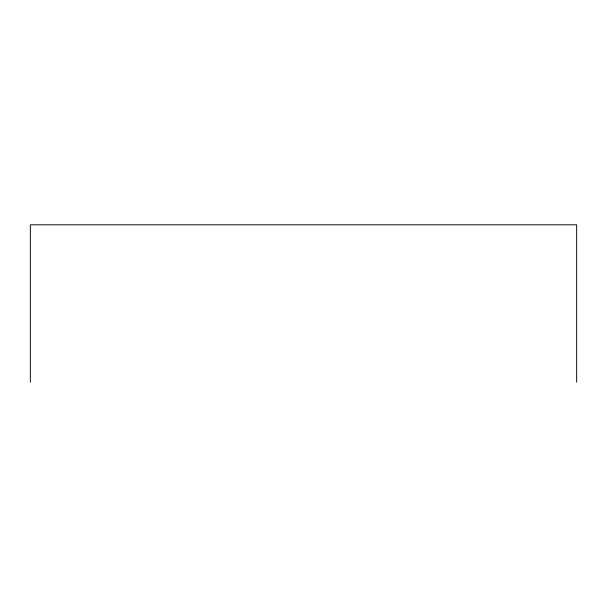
<?xml version="1.0" encoding="UTF-8"?>
<svg xmlns="http://www.w3.org/2000/svg" width="607" height="607" viewBox="0 0 607 607"><rect width="100%" height="100%" fill="white"/><g stroke="black" fill="none" stroke-linecap="round" stroke-linejoin="round"><path stroke-width="0.91" d="M576.65 382.198L576.65 224.802L30.35 224.802L30.35 382.198"/></g></svg>
